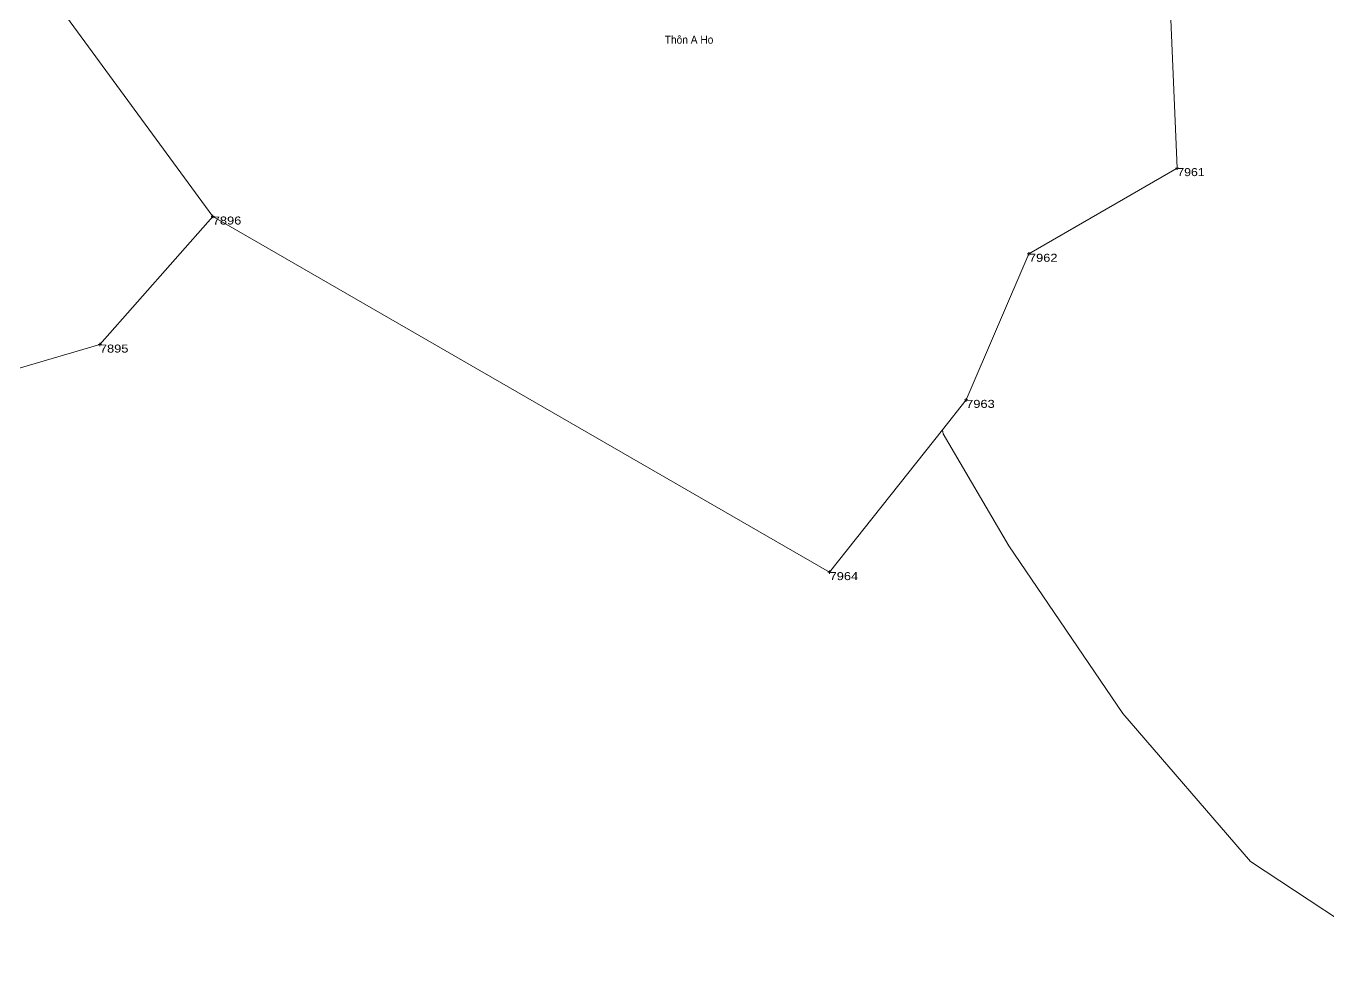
# Model space of a CAD drawing. Header units: metres. Extents: x 545779 to 547235, y 1823638 to 1825358.
# Drawn here: x 546169.1 to 546413, y 1824606.6 to 1824781.4 of the extents above; entities that cross this region are included whole.
import ezdxf
from ezdxf.enums import TextEntityAlignment as Align

# ---------------------------------------------------------------- set-up
doc = ezdxf.new("R2010")
doc.units = ezdxf.units.M
doc.header["$LTSCALE"] = 0.6
doc.layers.add('10', color=7, linetype='Continuous', lineweight=13)
doc.layers.add('4', color=7, linetype='Continuous', lineweight=13)
doc.layers.add('15', color=7, linetype='Continuous')
doc.layers.add('5', color=7, linetype='Continuous')

msp = doc.modelspace()

# ---------------------------------------------------------------- linework, layer by layer
at = {"layer": '10'}
msp.add_line((546173.52, 1824787.47), (546204.07, 1824745.72), dxfattribs=at)
for points in [[(546377.41, 1824907.71), (546382.32, 1824871.21), (546381.45, 1824832.51), (546384.8, 1824754.79), (546357, 1824738.74), (546345.24, 1824711.37), (546340.81, 1824705.78)], [(546204.07, 1824745.72), (546182.92, 1824721.73), (546159.68, 1824714.94), (546131.69, 1824713.49)], [(546204.07, 1824745.72), (546319.65, 1824679.1), (546340.81, 1824705.78)], [(546340.81, 1824705.78), (546340.94, 1824705.01), (546353.23, 1824684.02), (546374.58, 1824652.6), (546398.49, 1824624.89), (546426.18, 1824606.63)]]:
    msp.add_lwpolyline(points, dxfattribs=at)
at = {"layer": '4'}
for p, q in [((546385.11, 1824754.79), (546384.49, 1824754.79)), ((546384.8, 1824754.47), (546384.8, 1824755.1)), ((546204.38, 1824745.72), (546203.76, 1824745.72)), ((546204.07, 1824745.41), (546204.07, 1824746.04)), ((546357, 1824738.42), (546357, 1824739.05)), ((546357.31, 1824738.74), (546356.69, 1824738.74)), ((546182.92, 1824721.42), (546182.92, 1824722.04)), ((546183.23, 1824721.73), (546182.6, 1824721.73)), ((546345.55, 1824711.37), (546344.92, 1824711.37)), ((546345.24, 1824711.06), (546345.24, 1824711.68)), ((546319.96, 1824679.1), (546319.34, 1824679.1)), ((546319.65, 1824678.79), (546319.65, 1824679.41))]:
    msp.add_line(p, q, dxfattribs=at)

# ---------------------------------------------------------------- texts
at = {"layer": '15', "width": 0.95}
msp.add_text('Thôn A Ho ', height=1.5, dxfattribs=at).set_placement((546293.58, 1824778.1), align=Align.CENTER)
at = {"layer": '5'}
for s, width, p in [('7961', 1.15, (546384.8, 1824753.29)), ('7896', 1.2, (546204.07, 1824744.22)), ('7962', 1.2, (546357, 1824737.24)), ('7895', 1.2, (546182.92, 1824720.23)), ('7963', 1.2, (546345.24, 1824709.87)), ('7964', 1.2, (546319.65, 1824677.6))]:
    msp.add_text(s, height=1.5, dxfattribs=dict(at, width=width)).set_placement(p)

doc.saveas('drawing.dxf')
